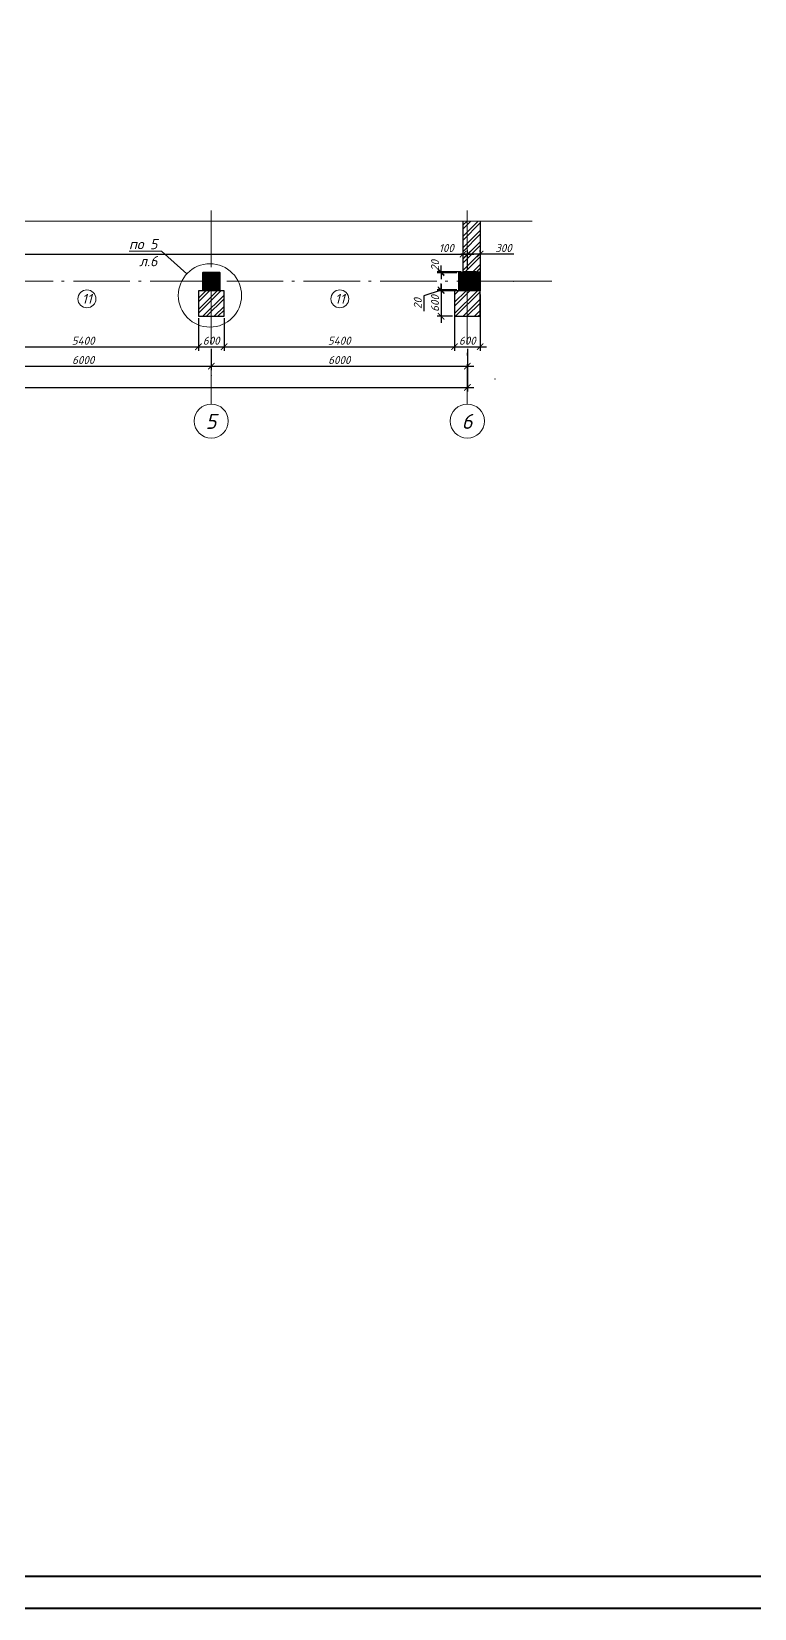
# Model space of a CAD drawing. Header units: millimetres. Extents: x -238377 to 196118, y -123284 to 30177.
# Drawn here: x -194862 to -177924, y -123214 to -86257 of the extents above; entities that cross this region are included whole.
import ezdxf
from ezdxf import colors
from ezdxf.entities.mleader import LeaderData, LeaderLine
from ezdxf.enums import TextEntityAlignment as Align
from ezdxf.math import Vec2, Vec3

# ---------------------------------------------------------------- set-up
doc = ezdxf.new("R2010")
doc.units = ezdxf.units.MM
doc.header["$MEASUREMENT"] = 0
doc.linetypes.add('Double Dashed', pattern=[1797.222233, 1325, -211.666656, 63.333344, -197.222233])
doc.layers.get('0').update_dxf_attribs({"lineweight": 5})
doc.layers.add('#Hatch', color=7, linetype='Continuous', lineweight=5, true_color=0x4d4d4d)
for name, color, linetype, lineweight in [('#Выноски', 150, 'Continuous', 15), ('#Оси', 7, 'Continuous', 5), ('#размеры', 7, 'Continuous', 5), ('колонны_Ном._пера__94', 252, 'Continuous', 13), ('колонны_Ном._пера__99', 7, 'Continuous', 40), ('оси_Ном._пера__96', 7, 'Continuous', 5), ('оси_Ном._пера__97', 7, 'Continuous', 20)]:
    doc.layers.add(name, color=color, linetype=linetype, lineweight=lineweight)
doc.layers.add('#стены наруж', color=7, linetype='Continuous')
doc.layers.add('колонны', color=7, linetype='Continuous')
doc.styles.get("Standard").update_dxf_attribs({"font": 'isocpeui.ttf'})
doc.styles.add('STEP PR', font='isocpeui.ttf')
doc.dimstyles.new('SPDS', dxfattribs={"dimscale": 10, "dimtxt": 2.5, "dimasz": 2, "dimexe": 1.25, "dimexo": 0.625, "dimtad": 1, "dimdec": 0, "dimrnd": 0.001, "dimtxsty": 'STEP PR', "dimblk": 'ARCHTICK', "dimcen": 2.5, "dimdle": 2, "dimclrd": 256, "dimclre": 256, "dimclrt": 7, "dimadec": 0, "dimazin": 2, "dimtfac": 0.75, "dimtdec": 0, "dimtmove": 1, "dimatfit": 3, "dimfxl": 1, "dimtolj": 1, "dimarcsym": 1})

# ---------------------------------------------------------------- blocks, each defined once
blk = doc.blocks.new('Колонна_15_1', base_point=(22379, 71856))
at = {"layer": 'колонны_Ном._пера__94', "linetype": 'Continuous', "true_color": 0x7d7d7d}
blk.add_hatch(color=8, dxfattribs=at).paths.add_polyline_path([(22179, 71647), (22579, 71647), (22579, 72047), (22179, 72047)])
blk.add_hatch(color=8, dxfattribs=at).paths.add_polyline_path([(22179, 71647), (22579, 71647), (22579, 72047), (22179, 72047)])
at = {"layer": 'колонны_Ном._пера__99', "linetype": 'Continuous', "flags": 128}
blk.add_lwpolyline([(22179, 71647), (22579, 71647), (22579, 72047), (22179, 72047)], close=True, dxfattribs=at)
at = {"layer": 'колонны_Ном._пера__99', "color": 8, "linetype": 'Continuous', "true_color": 0x737373, "flags": 128}
blk.add_lwpolyline([(22179, 71647), (22579, 71647), (22579, 72047), (22179, 72047)], close=True, dxfattribs=at)
at = {"layer": 'оси_Ном._пера__96', "color": 253, "lineweight": 5, "true_color": 0x9c9c9c}
for points in [[(22179, 71847), (22579, 71847)], [(22179, 71847), (22579, 71847)], [(22379, 72047), (22379, 71647)], [(22379, 72047), (22379, 71647)]]:
    blk.add_lwpolyline(points, dxfattribs=at)
blk = doc.blocks.new('_ArchTick')
at = {"color": 0, "linetype": 'ByBlock', "const_width": 0.15}
blk.add_lwpolyline([(-0.5, -0.5), (0.5, 0.5)], dxfattribs=at)
blk = doc.blocks.new('*D183')
at = {"layer": '#размеры', "lineweight": -2, "transparency": 16777216}
for p, q in [((-214801, -91472), (-184601, -91472)), ((-214651, -91864), (-214651, -91378)), ((-184751, -91844), (-184751, -91378))]:
    blk.add_line(p, q, dxfattribs=at)
at = {"layer": 'Defpoints', "color": 0, "transparency": 16777216}
for p in [(-184751, -91472), (-214651, -91911), (-184751, -91891)]:
    blk.add_point(p, dxfattribs=at)
at = {"layer": '#размеры', "lineweight": -2, "transparency": 16777216, "xscale": 150, "yscale": 150, "zscale": 150, "rotation": 180}
blk.add_blockref('_ArchTick', (-214651, -91472), dxfattribs=at)
at = {"layer": '#размеры', "lineweight": -2, "transparency": 16777216, "xscale": 150, "yscale": 150, "zscale": 150}
blk.add_blockref('_ArchTick', (-184751, -91472), dxfattribs=at)
at = {"layer": '#размеры', "color": 7, "transparency": 16777216, "insert": (-199701, -91331), "char_height": 187.5, "attachment_point": 5, "style": 'STEP PR'}
blk.add_mtext('\\A1;29900', dxfattribs=at)
blk = doc.blocks.new('*D188')
at = {"layer": '#размеры', "lineweight": -2, "transparency": 16777216}
for p, q in [((-190951, -92978), (-190951, -93738)), ((-196351, -93188), (-196351, -93738)), ((-196501, -93644), (-190801, -93644))]:
    blk.add_line(p, q, dxfattribs=at)
at = {"layer": 'Defpoints', "color": 0, "transparency": 16777216}
for p in [(-190951, -92931), (-196351, -93141), (-190951, -93644)]:
    blk.add_point(p, dxfattribs=at)
at = {"layer": '#размеры', "lineweight": -2, "transparency": 16777216, "xscale": 150, "yscale": 150, "zscale": 150, "rotation": 180}
blk.add_blockref('_ArchTick', (-196351, -93644), dxfattribs=at)
at = {"layer": '#размеры', "lineweight": -2, "transparency": 16777216, "xscale": 150, "yscale": 150, "zscale": 150}
blk.add_blockref('_ArchTick', (-190951, -93644), dxfattribs=at)
at = {"layer": '#размеры', "color": 7, "transparency": 16777216, "insert": (-193651, -93503), "char_height": 187.5, "attachment_point": 5, "style": 'STEP PR'}
blk.add_mtext('\\A1;5400', dxfattribs=at)
blk = doc.blocks.new('*D189')
at = {"layer": '#размеры', "lineweight": -2, "transparency": 16777216}
for p, q in [((-190351, -93156), (-190351, -93738)), ((-184951, -93233), (-184951, -93738)), ((-190501, -93644), (-184801, -93644))]:
    blk.add_line(p, q, dxfattribs=at)
at = {"layer": 'Defpoints', "color": 0, "transparency": 16777216}
for p in [(-190351, -93109), (-184951, -93186), (-184951, -93644)]:
    blk.add_point(p, dxfattribs=at)
at = {"layer": '#размеры', "lineweight": -2, "transparency": 16777216, "xscale": 150, "yscale": 150, "zscale": 150, "rotation": 180}
blk.add_blockref('_ArchTick', (-190351, -93644), dxfattribs=at)
at = {"layer": '#размеры', "lineweight": -2, "transparency": 16777216, "xscale": 150, "yscale": 150, "zscale": 150}
blk.add_blockref('_ArchTick', (-184951, -93644), dxfattribs=at)
at = {"layer": '#размеры', "color": 7, "transparency": 16777216, "insert": (-187651, -93503), "char_height": 187.5, "attachment_point": 5, "style": 'STEP PR'}
blk.add_mtext('\\A1;5400', dxfattribs=at)
blk = doc.blocks.new('*D179')
at = {"layer": '#размеры', "lineweight": -2, "transparency": 16777216}
for p, q in [((-190951, -92978), (-190951, -93738)), ((-190350, -92978), (-190350, -93738)), ((-191101, -93644), (-190200, -93644))]:
    blk.add_line(p, q, dxfattribs=at)
at = {"layer": 'Defpoints', "color": 0, "transparency": 16777216}
for p in [(-190951, -92931), (-190350, -92931), (-190350, -93644)]:
    blk.add_point(p, dxfattribs=at)
at = {"layer": '#размеры', "lineweight": -2, "transparency": 16777216, "xscale": 150, "yscale": 150, "zscale": 150, "rotation": 180}
blk.add_blockref('_ArchTick', (-190951, -93644), dxfattribs=at)
at = {"layer": '#размеры', "lineweight": -2, "transparency": 16777216, "xscale": 150, "yscale": 150, "zscale": 150}
blk.add_blockref('_ArchTick', (-190350, -93644), dxfattribs=at)
at = {"layer": '#размеры', "color": 7, "transparency": 16777216, "insert": (-190651, -93503), "char_height": 187.5, "attachment_point": 5, "style": 'STEP PR'}
blk.add_mtext('\\A1;600', dxfattribs=at)
blk = doc.blocks.new('*D180')
at = {"layer": '#размеры', "lineweight": -2, "transparency": 16777216}
for p, q in [((-184951, -92420), (-184951, -93738)), ((-184351, -92419), (-184351, -93738)), ((-185101, -93644), (-184201, -93644))]:
    blk.add_line(p, q, dxfattribs=at)
at = {"layer": 'Defpoints', "color": 0, "transparency": 16777216}
for p in [(-184951, -92373), (-184351, -92372), (-184351, -93644)]:
    blk.add_point(p, dxfattribs=at)
at = {"layer": '#размеры', "lineweight": -2, "transparency": 16777216, "xscale": 150, "yscale": 150, "zscale": 150, "rotation": 180}
blk.add_blockref('_ArchTick', (-184951, -93644), dxfattribs=at)
at = {"layer": '#размеры', "lineweight": -2, "transparency": 16777216, "xscale": 150, "yscale": 150, "zscale": 150}
blk.add_blockref('_ArchTick', (-184351, -93644), dxfattribs=at)
at = {"layer": '#размеры', "color": 7, "transparency": 16777216, "insert": (-184651, -93503), "char_height": 187.5, "attachment_point": 5, "style": 'STEP PR'}
blk.add_mtext('\\A1;600', dxfattribs=at)
blk = doc.blocks.new('*D182')
at = {"layer": '#размеры', "lineweight": -2, "transparency": 16777216}
for p, q in [((-184201, -91472), (-184801, -91472)), ((-184651, -91425), (-184651, -91378)), ((-184351, -91425), (-184351, -91378)), ((-183558, -91472), (-184351, -91472))]:
    blk.add_line(p, q, dxfattribs=at)
at = {"layer": 'Defpoints', "color": 0, "transparency": 16777216}
for p in [(-184651, -91472), (-184651, -91472), (-184351, -91472)]:
    blk.add_point(p, dxfattribs=at)
at = {"layer": '#размеры', "lineweight": -2, "transparency": 16777216, "xscale": 150, "yscale": 150, "zscale": 150, "rotation": 180}
blk.add_blockref('_ArchTick', (-184651, -91472), dxfattribs=at)
at = {"layer": '#размеры', "lineweight": -2, "transparency": 16777216, "xscale": 150, "yscale": 150, "zscale": 150}
blk.add_blockref('_ArchTick', (-184351, -91472), dxfattribs=at)
at = {"layer": '#размеры', "color": 7, "transparency": 16777216, "insert": (-183804, -91331), "char_height": 187.5, "attachment_point": 5, "style": 'STEP PR'}
blk.add_mtext('\\A1;300', dxfattribs=at)
blk = doc.blocks.new('*D199')
at = {"layer": '#размеры', "lineweight": -2, "transparency": 16777216}
for p, q in [((-184798, -91891), (-185360, -91891)), ((-184898, -91911), (-185360, -91911)), ((-185266, -91891), (-185266, -91741)), ((-185266, -91911), (-185266, -91891)), ((-185266, -91911), (-185266, -92061))]:
    blk.add_line(p, q, dxfattribs=at)
at = {"layer": 'Defpoints', "color": 0, "transparency": 16777216}
for p in [(-185266, -91891), (-184851, -91911), (-184751, -91891)]:
    blk.add_point(p, dxfattribs=at)
at = {"layer": '#размеры', "lineweight": -2, "transparency": 16777216, "xscale": 150, "yscale": 150, "zscale": 150}
for p, rotation in [((-185266, -91891), 270), ((-185266, -91911), 90)]:
    blk.add_blockref('_ArchTick', p, dxfattribs=dict(at, rotation=rotation))
at = {"layer": '#размеры', "color": 7, "transparency": 16777216, "insert": (-185407, -91741), "char_height": 187.5, "attachment_point": 5, "rotation": 90, "style": 'STEP PR'}
blk.add_mtext('\\A1;20', dxfattribs=at)
blk = doc.blocks.new('*D190')
at = {"layer": '#размеры', "lineweight": -2, "transparency": 16777216}
for p, q in [((-185266, -92321), (-185671, -92453)), ((-184898, -92311), (-185360, -92311)), ((-184898, -92331), (-185360, -92331)), ((-185266, -92311), (-185266, -92161)), ((-185266, -92311), (-185266, -92331)), ((-185266, -92311), (-185266, -92331)), ((-185266, -92331), (-185266, -92481)), ((-185671, -92453), (-185671, -92809))]:
    blk.add_line(p, q, dxfattribs=at)
at = {"layer": 'Defpoints', "color": 0, "transparency": 16777216}
for p in [(-185266, -92331), (-184851, -92311), (-184851, -92331)]:
    blk.add_point(p, dxfattribs=at)
at = {"layer": '#размеры', "lineweight": -2, "transparency": 16777216, "xscale": 150, "yscale": 150, "zscale": 150}
for p, rotation in [((-185266, -92311), 270), ((-185266, -92331), 90)]:
    blk.add_blockref('_ArchTick', p, dxfattribs=dict(at, rotation=rotation))
at = {"layer": '#размеры', "color": 7, "transparency": 16777216, "insert": (-185812, -92631), "char_height": 187.5, "attachment_point": 5, "rotation": 90, "style": 'STEP PR'}
blk.add_mtext('\\A1;20', dxfattribs=at)
blk = doc.blocks.new('*D191')
at = {"layer": '#размеры', "lineweight": -2, "transparency": 16777216}
for p, q in [((-184898, -92331), (-185360, -92331)), ((-185266, -92181), (-185266, -93081)), ((-184998, -92931), (-185360, -92931))]:
    blk.add_line(p, q, dxfattribs=at)
at = {"layer": 'Defpoints', "color": 0, "transparency": 16777216}
for p in [(-184851, -92331), (-185266, -92931), (-184951, -92931)]:
    blk.add_point(p, dxfattribs=at)
at = {"layer": '#размеры', "lineweight": -2, "transparency": 16777216, "xscale": 150, "yscale": 150, "zscale": 150}
for p, rotation in [((-185266, -92331), 90), ((-185266, -92931), 270)]:
    blk.add_blockref('_ArchTick', p, dxfattribs=dict(at, rotation=rotation))
at = {"layer": '#размеры', "color": 7, "transparency": 16777216, "insert": (-185407, -92631), "char_height": 187.5, "attachment_point": 5, "rotation": 90, "style": 'STEP PR'}
blk.add_mtext('\\A1;600', dxfattribs=at)
blk = doc.blocks.new('*D175')
at = {"layer": '#размеры', "lineweight": -2, "transparency": 16777216}
for p, q in [((-185351, -91472), (-184751, -91472)), ((-184901, -91472), (-184501, -91472)), ((-184751, -91844), (-184751, -91378)), ((-184651, -91844), (-184651, -91378))]:
    blk.add_line(p, q, dxfattribs=at)
at = {"layer": 'Defpoints', "color": 0, "transparency": 16777216}
for p in [(-184651, -91472), (-184751, -91891), (-184651, -91891)]:
    blk.add_point(p, dxfattribs=at)
at = {"layer": '#размеры', "lineweight": -2, "transparency": 16777216, "xscale": 150, "yscale": 150, "zscale": 150, "rotation": 180}
blk.add_blockref('_ArchTick', (-184751, -91472), dxfattribs=at)
at = {"layer": '#размеры', "lineweight": -2, "transparency": 16777216, "xscale": 150, "yscale": 150, "zscale": 150}
blk.add_blockref('_ArchTick', (-184651, -91472), dxfattribs=at)
at = {"layer": '#размеры', "color": 7, "transparency": 16777216, "insert": (-185142, -91331), "char_height": 187.5, "attachment_point": 5, "style": 'STEP PR'}
blk.add_mtext('\\A1;100', dxfattribs=at)
blk = doc.blocks.new('*U201')
at = {"color": 0, "linetype": 'ByBlock', "lineweight": -2}
for p, q in [((102.46, 0), (102.78, 1.25)), ((102.78, 1.25), (103.4, -1.25)), ((102.46, 0), (0, 0)), ((103.4, -1.25), (103.71, 0)), ((206.18, 0), (103.71, 0))]:
    blk.add_line(p, q, dxfattribs=at)
blk = doc.blocks.new('*D205')
at = {"layer": '#размеры', "lineweight": -2, "transparency": 16777216}
for p, q in [((-196651, -93691), (-196651, -94191)), ((-190651, -93691), (-190651, -94191)), ((-196801, -94098), (-190501, -94098))]:
    blk.add_line(p, q, dxfattribs=at)
at = {"layer": 'Defpoints', "color": 0, "transparency": 16777216}
for p in [(-196651, -93644), (-190651, -93644), (-190651, -94098)]:
    blk.add_point(p, dxfattribs=at)
at = {"layer": '#размеры', "lineweight": -2, "transparency": 16777216, "xscale": 150, "yscale": 150, "zscale": 150, "rotation": 180}
blk.add_blockref('_ArchTick', (-196651, -94098), dxfattribs=at)
at = {"layer": '#размеры', "lineweight": -2, "transparency": 16777216, "xscale": 150, "yscale": 150, "zscale": 150}
blk.add_blockref('_ArchTick', (-190651, -94098), dxfattribs=at)
at = {"layer": '#размеры', "color": 7, "transparency": 16777216, "insert": (-193651, -93957), "char_height": 187.5, "attachment_point": 5, "style": 'STEP PR'}
blk.add_mtext('\\A1;6000', dxfattribs=at)
blk = doc.blocks.new('*D206')
at = {"layer": '#размеры', "lineweight": -2, "transparency": 16777216}
for p, q in [((-190651, -93691), (-190651, -94191)), ((-184651, -93710), (-184651, -94191)), ((-190801, -94098), (-184501, -94098))]:
    blk.add_line(p, q, dxfattribs=at)
at = {"layer": 'Defpoints', "color": 0, "transparency": 16777216}
for p in [(-190651, -93644), (-184651, -93663), (-184651, -94098)]:
    blk.add_point(p, dxfattribs=at)
at = {"layer": '#размеры', "lineweight": -2, "transparency": 16777216, "xscale": 150, "yscale": 150, "zscale": 150, "rotation": 180}
blk.add_blockref('_ArchTick', (-190651, -94098), dxfattribs=at)
at = {"layer": '#размеры', "lineweight": -2, "transparency": 16777216, "xscale": 150, "yscale": 150, "zscale": 150}
blk.add_blockref('_ArchTick', (-184651, -94098), dxfattribs=at)
at = {"layer": '#размеры', "color": 7, "transparency": 16777216, "insert": (-187651, -93957), "char_height": 187.5, "attachment_point": 5, "style": 'STEP PR'}
blk.add_mtext('\\A1;6000', dxfattribs=at)
blk = doc.blocks.new('*D207')
at = {"layer": '#размеры', "lineweight": -2, "transparency": 16777216}
for p, q in [((-214651, -92778), (-214651, -94690)), ((-184651, -93691), (-184651, -94690)), ((-214801, -94597), (-184501, -94597))]:
    blk.add_line(p, q, dxfattribs=at)
at = {"layer": 'Defpoints', "color": 0, "transparency": 16777216}
for p in [(-214651, -92732), (-184651, -93644), (-184651, -94597)]:
    blk.add_point(p, dxfattribs=at)
at = {"layer": '#размеры', "lineweight": -2, "transparency": 16777216, "xscale": 150, "yscale": 150, "zscale": 150, "rotation": 180}
blk.add_blockref('_ArchTick', (-214651, -94597), dxfattribs=at)
at = {"layer": '#размеры', "lineweight": -2, "transparency": 16777216, "xscale": 150, "yscale": 150, "zscale": 150}
blk.add_blockref('_ArchTick', (-184651, -94597), dxfattribs=at)
at = {"layer": '#размеры', "color": 7, "transparency": 16777216, "insert": (-199651, -94456), "char_height": 187.5, "attachment_point": 5, "style": 'STEP PR'}
blk.add_mtext('\\A1;30000', dxfattribs=at)
blk = doc.blocks.new('*U225')
at = {"color": 0, "linetype": 'ByBlock', "lineweight": -2}
blk.add_circle((0, 0), 6, dxfattribs=at)
blk.add_attdef('Узел', text='', height=4, dxfattribs=at).set_placement((0, 0), align=Align.MIDDLE_CENTER)
blk = doc.blocks.new('_None')

msp = doc.modelspace()

# ---------------------------------------------------------------- hatches: boundary and pattern name
at = {"layer": '#Hatch'}
h = msp.add_hatch(dxfattribs=at)
h.set_pattern_fill('ANSI32', color=256, scale=500)
h.set_pattern_definition([(45, (0, -12900.65), (-132.58252, 132.58252), []), (45, (88.39, -12900.65), (-132.58252, 132.58252), [])])
h.paths.add_polyline_path([(-184351.2, -90698), (-184651.2, -90698), (-184651.2, -91891), (-184451.5, -91891), (-184401.3, -91891), (-184351.2, -91891)])
h.paths.add_polyline_path([(-184651.2, -90698), (-184751.2, -90698), (-184751.2, -91891), (-184651.2, -91891)])
h = msp.add_hatch(dxfattribs=at)
h.set_pattern_fill('ANSI37', color=256, scale=200)
h.paths.add_polyline_path([(-184351.2, -91891), (-184451.5, -91891), (-184451.5, -92111), (-184351.2, -92111)])
h.paths.add_polyline_path([(-184351.2, -92111), (-184451.5, -92111), (-184451.5, -92331), (-184351.2, -92331)])
h = msp.add_hatch(dxfattribs=at)
h.set_pattern_fill('ANSI32', color=256, scale=500)
h.set_pattern_definition([(45, (0, -12920.65), (-132.58252, 132.58252), []), (45, (88.39, -12920.65), (-132.58252, 132.58252), [])])
h.paths.add_polyline_path([(-208651.2, -92331), (-208951.3, -92331), (-208951.3, -92931), (-208651.2, -92931)])
h.paths.add_polyline_path([(-208351, -92331), (-208651.2, -92331), (-208651.2, -92931), (-208351, -92931)])
h.paths.add_polyline_path([(-202651.2, -92331), (-202951.3, -92331), (-202951, -92930.9), (-202651.2, -92931)])
h.paths.add_polyline_path([(-202351, -92331), (-202651.2, -92331), (-202651.2, -92931), (-202351, -92931)])
h.paths.add_polyline_path([(-196651.2, -92331), (-196951, -92331), (-196951, -92931), (-196650.9, -92931)])
h.paths.add_polyline_path([(-196350.7, -92331), (-196651.2, -92331), (-196650.9, -92931), (-196350.7, -92931)])
h.paths.add_polyline_path([(-190651.2, -92331), (-190951.6, -92331), (-190951.6, -92931), (-190651.2, -92931)])
h.paths.add_polyline_path([(-190351.3, -92331), (-190651.2, -92331), (-190651.2, -92931), (-190351.3, -92931)])
h.paths.add_polyline_path([(-184651.2, -92331), (-184951.2, -92331), (-184951.2, -92931), (-184651.2, -92931)])
h.paths.add_polyline_path([(-184351.2, -92331), (-184651.2, -92331), (-184651.2, -92931), (-184351.2, -92931)])

# ---------------------------------------------------------------- linework, layer by layer
at = {"layer": '#Выноски'}
msp.add_circle((-190682.1, -92442.7), 741.8, dxfattribs=at)
at = {"layer": '#стены наруж', "lineweight": 30}
for points in [[(-184751.2, -91891), (-184751.2, -90698)], [(-184351.2, -90698), (-184351.2, -92331), (-184451.5, -92331), (-184451.5, -91891), (-184751.2, -91891)], [(-184451.5, -91891), (-184351.2, -91891)]]:
    msp.add_lwpolyline(points, dxfattribs=at)
for points in [[(-190351.3, -92331), (-190951.6, -92331), (-190951.6, -92931), (-190351.3, -92931)], [(-184351.2, -92331), (-184951.2, -92331), (-184951.2, -92931), (-184351.2, -92931)]]:
    msp.add_lwpolyline(points, close=True, dxfattribs=at)
at = {"color": 3, "lineweight": 40}
for points in [[(-238376.9, -44845.8), (-11282.4, -44845.8), (-11282.4, -123214.4), (-238376.9, -123214.4)], [(-237626.3, -45596.4), (-12033, -45596.4), (-12033, -122463.8), (-237626.3, -122463.8)]]:
    msp.add_lwpolyline(points, close=True, dxfattribs=at)
at = {"layer": 'оси_Ном._пера__96', "linetype": 'Double Dashed'}
for p, q in [((-190651.2, -90454.7), (-190651.2, -94313.8)), ((-184651.2, -90454.7), (-184651.2, -94313.8)), ((-183570.6, -92111), (-182670.6, -92111)), ((-190651.2, -94313.8), (-190651.2, -94987)), ((-184651.2, -94313.8), (-184651.2, -94987))]:
    msp.add_line(p, q, dxfattribs=at)
at = {"layer": 'оси_Ном._пера__96', "linetype": 'Double Dashed', "lineweight": 5}
msp.add_line((-183570.6, -92111), (-215768.1, -92111), dxfattribs=at)
at = {"layer": 'оси_Ном._пера__96', "linetype": 'Double Dashed'}
for p in [(-183570.6, -92111), (-183570.6, -92111), (-190651.2, -94313.8), (-190651.2, -94313.8), (-184651.2, -94313.8), (-184651.2, -94313.8), (-184001.2, -94403), (-184001.2, -94403)]:
    msp.add_point(p, dxfattribs=at)
at = {"layer": 'оси_Ном._пера__97', "linetype": 'Continuous'}
for centre in [(-190651.2, -95387), (-184651.2, -95387)]:
    msp.add_ellipse(centre, major_axis=(282.8, 282.8), ratio=1, start_param=3.9269908, end_param=10.2101761, dxfattribs=at)

# ---------------------------------------------------------------- block references
at = {"layer": '#размеры'}
ref = msp.add_blockref('*U225', (-193564.6, -92522.5), dxfattribs=dict(at, xscale=35, yscale=35, zscale=35))
ref.add_attrib('Узел', '11', dxfattribs={"layer": '0', "color": 0, "linetype": 'ByBlock', "lineweight": -2, "height": 233.33}).set_placement((-193564.6, -92522.5), align=Align.MIDDLE_CENTER)
ref = msp.add_blockref('*U225', (-187638.8, -92522.5), dxfattribs=dict(at, xscale=35, yscale=35, zscale=35))
ref.add_attrib('Узел', '11', dxfattribs={"layer": '0', "color": 0, "linetype": 'ByBlock', "lineweight": -2, "height": 233.33}).set_placement((-187638.8, -92522.5), align=Align.MIDDLE_CENTER)
at = {"xscale": -160, "yscale": 160, "zscale": 160}
msp.add_blockref('*U201', (-183130.2, -90698), dxfattribs=at)
at = {"layer": 'колонны'}
for p in [(-190651.5, -92102.1), (-184651.5, -92102.1)]:
    msp.add_blockref('Колонна_15_1', p, dxfattribs=at)

# ---------------------------------------------------------------- texts
at = {"layer": '#Оси', "linetype": 'Continuous', "ltscale": 100, "style": 'STEP PR'}
for s, p in [('5', (-190658.1, -95394.6)), ('6', (-184658.1, -95394.6))]:
    msp.add_text(s, height=350, dxfattribs=at).set_placement(p, align=Align.MIDDLE_CENTER)

# ---------------------------------------------------------------- dimensions: what is measured, and where the dimension line sits
at = {"layer": '#размеры'}
for base, p1, p2, picture, middle in [((-184751.2, -91472), (-214651.5, -91911), (-184751.2, -91891), '*D183', (-199701.3, -91472)), ((-184651.2, -91472), (-184751.2, -91891), (-184651.2, -91891), '*D175', (-185141.7, -91472)), ((-184651.2, -91472), (-184351.2, -91472), (-184651.2, -91472), '*D182', (-183803.7, -91352.9)), ((-184351.2, -93643.9), (-184951.2, -92373.5), (-184351.2, -92372.4), '*D180', (-184651.2, -93643.9)), ((-190950.7, -93643.9), (-196350.7, -93141.4), (-190950.7, -92931), '*D188', (-193651.2, -93643.9)), ((-190350.4, -93643.9), (-190950.7, -92931), (-190350.4, -92930.8), '*D179', (-190651.5, -93643.9)), ((-184951.2, -93643.9), (-190351.3, -93109.4), (-184951.2, -93185.8), '*D189', (-187651.2, -93643.9))]:
    dim = msp.add_linear_dim(base=base, p1=p1, p2=p2, dimstyle='SPDS', override={"dimscale": 75, "dimtxsty": 'STEP PR'}, dxfattribs=at)
    dim.commit()
    dim.dimension.update_dxf_attribs({"geometry": picture, "text_midpoint": middle, "dimtype": 160})
for base, p1, p2, picture, middle in [((-185266, -91891), (-184851.5, -91911), (-184751.2, -91891), '*D199', (-185266, -91741)), ((-185266, -92331), (-184851.5, -92311), (-184851.5, -92331), '*D190', (-185671.1, -92499.8)), ((-185266, -92931), (-184851.5, -92331), (-184951.2, -92931), '*D191', (-185266, -92631))]:
    dim = msp.add_linear_dim(base=base, p1=p1, p2=p2, angle=90, dimstyle='SPDS', override={"dimscale": 75, "dimtxsty": 'STEP PR'}, dxfattribs=at)
    dim.commit()
    dim.dimension.update_dxf_attribs({"geometry": picture, "text_midpoint": middle, "dimtype": 160})
for base, p1, p2, picture, middle in [((-184651.2, -94596.5), (-214651.2, -92731.5), (-184651.2, -93643.9), '*D207', (-199651.2, -94455.9)), ((-190651.2, -94097.7), (-196651.2, -93643.9), (-190651.2, -93643.9), '*D205', (-193651.2, -93957)), ((-184651.2, -94097.7), (-190651.2, -93643.9), (-184651.2, -93662.8), '*D206', (-187651.2, -93957))]:
    dim = msp.add_linear_dim(base=base, p1=p1, p2=p2, dimstyle='SPDS', override={"dimscale": 75, "dimtxsty": 'STEP PR'}, dxfattribs=at)
    dim.commit()
    dim.dimension.update_dxf_attribs({"geometry": picture, "text_midpoint": middle})

# ---------------------------------------------------------------- leaders
at = {"layer": '#Выноски'}
ml = msp.add_multileader_mtext('Standard', dxfattribs=at)
ml.set_content('\\A1;по 5\\Pл.6 ', color=256, style='STEP PR')
ml.set_leader_properties(color=256, linetype='ByLayer', lineweight=-1)
ml.set_arrow_properties(name='NONE')
ml.build(insert=Vec2(0, 0))
ml.multileader.update_dxf_attribs({"text_left_attachment_type": 6, "text_right_attachment_type": 6, "dogleg_length": 0, "arrow_head_size": 240})
ctx = ml.context
ctx.base_point, ctx.char_height, ctx.arrow_head_size, ctx.landing_gap_size, ctx.plane_origin = Vec3(-192679, -91406.7), 240, 240, 100, Vec3(-186302, -104820.7)
ctx.left_attachment, ctx.right_attachment, ctx.text_align_type = 6, 6, 2
notes = []
notes.append((ctx, [(1, (1, 1, 0), (-191813, -91406.7), (-1, 0), 0, [(0, [(-191220, -91931.9)], 0, [])])]))
ctx.mtext.insert, ctx.mtext.rotation, ctx.mtext.width, ctx.mtext.defined_height, ctx.mtext.alignment, ctx.mtext.flow_direction = Vec3(-191913, -91118.7), 6.2831853, 920.715, 410.9, 3, 5
for ctx, leaders in notes:
    for number, flags, end, landing, length, lines in leaders:
        leader = LeaderData()
        leader.index, (leader.has_last_leader_line, leader.has_dogleg_vector, leader.attachment_direction) = number, flags
        leader.last_leader_point, leader.dogleg_vector, leader.dogleg_length = Vec3(end), Vec3(landing), length
        for number, points, colour, breaks in lines:
            line = LeaderLine()
            line.index, line.vertices, line.color, line.breaks = number, Vec3.list(points), colors.encode_raw_color(colour), breaks
            leader.lines.append(line)
        ctx.leaders.append(leader)

doc.saveas('drawing.dxf')
